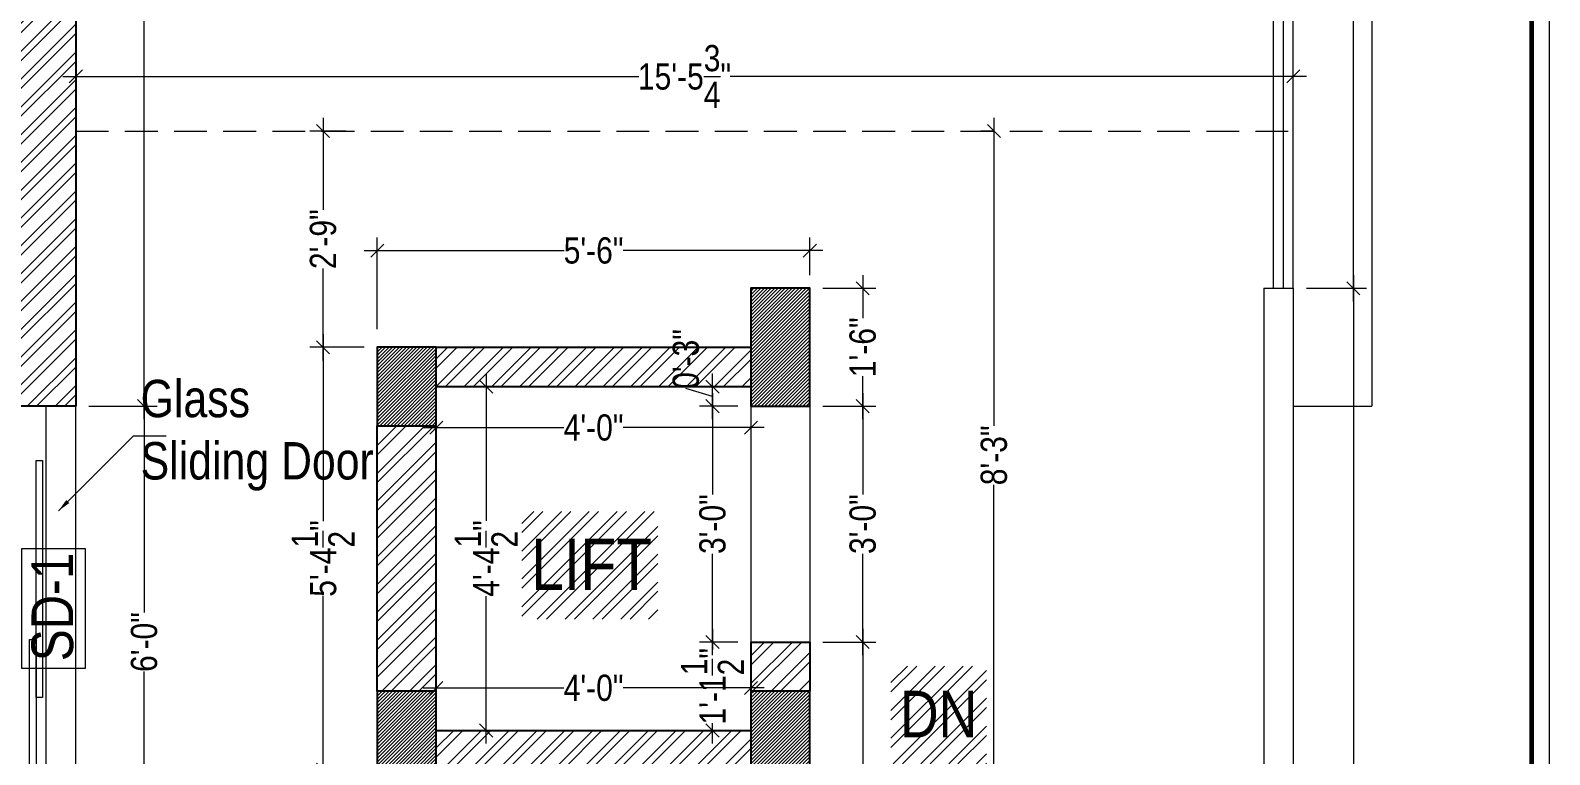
# Model space of a CAD drawing. Header units: millimetres. Extents: x 3019 to 3700, y 1451 to 1930.
# Drawn here: x 3467.9 to 3699.7, y 1657.6 to 1768.1 of the extents above; entities that cross this region are included whole.
import ezdxf

# ---------------------------------------------------------------- set-up
doc = ezdxf.new("R2010")
doc.units = ezdxf.units.MM
doc.linetypes.add('DASHED2', pattern=[0.375, 0.25, -0.125])
for name, color, linetype, lineweight in [('COLUMNS', 3, 'Continuous', 25), ('dimensions', 251, 'Continuous', 13), ('HATCH', 8, 'Continuous', 5), ('TEXT', 38, 'Continuous', 15), ('Title Sheet', 7, 'Continuous', 9), ('WALLS', 7, 'Continuous', 25), ('WIN', 124, 'Continuous', 9)]:
    doc.layers.add(name, color=color, linetype=linetype, lineweight=lineweight)
doc.styles.add('Swiss-LT', font='swissc.ttf')
doc.dimstyles.new('INNER', dxfattribs={"dimtxt": 4, "dimasz": 2, "dimexe": 2, "dimexo": 2, "dimgap": 0, "dimtad": 0, "dimzin": 1, "dimdsep": 46, "dimlunit": 4, "dimtxsty": 'Swiss-LT', "dimblk": 'OBLIQUE', "dimcen": 0.125, "dimdle": 2, "dimclrd": 256, "dimclre": 256, "dimclrt": 7, "dimadec": 0, "dimazin": 0, "dimtfac": 1, "dimtofl": 0, "dimtmove": 0, "dimatfit": 3, "dimfxl": 12, "dimfxlon": 1, "dimtolj": 1, "dimtzin": 0, "dimlwd": -1, "dimlwe": -1, "dimarcsym": 0})
pattern_1 = [(45, (-325034.08293, 115213.30426), (-0.26516504294, 0.26516504294), [])]

# ---------------------------------------------------------------- blocks, each defined once
blk = doc.blocks.new('_Oblique')
at = {"color": 0, "linetype": 'ByBlock', "lineweight": -2}
blk.add_line((-0.5, -0.5), (0.5, 0.5), dxfattribs=at)
blk = doc.blocks.new('*D230')
at = {"layer": 'Defpoints', "color": 0, "ltscale": 20, "transparency": 16777216}
for p in [(3474.84, 1868.24), (3474.84, 1710.74), (3485.27, 1710.74)]:
    blk.add_point(p, dxfattribs=at)
at = {"layer": 'dimensions', "ltscale": 20, "transparency": 16777216}
for p, q in [((3485.27, 1870.24), (3485.27, 1796.42)), ((3476.84, 1868.24), (3487.27, 1868.24)), ((3485.27, 1708.74), (3485.27, 1782.56)), ((3476.84, 1710.74), (3487.27, 1710.74))]:
    blk.add_line(p, q, dxfattribs=at)
at = {"layer": 'dimensions', "ltscale": 20, "transparency": 16777216, "xscale": 2, "yscale": 2, "zscale": 2}
for p, rotation in [((3485.27, 1868.24), 90), ((3485.27, 1710.74), 270)]:
    blk.add_blockref('_Oblique', p, dxfattribs=dict(at, rotation=rotation))
at = {"layer": 'dimensions', "color": 7, "ltscale": 20, "transparency": 16777216, "insert": (3485.27, 1789.49), "char_height": 4, "attachment_point": 5, "rotation": 90, "style": 'Swiss-LT'}
blk.add_mtext('\\A1;13\'-1{\\H1x;\\S1/2;}"', dxfattribs=at)
blk = doc.blocks.new('*D233')
at = {"layer": 'Defpoints', "color": 0, "ltscale": 20, "transparency": 16777216}
for p in [(3586.84, 1734.49), (3586.84, 1728.74), (3520.84, 1719.74)]:
    blk.add_point(p, dxfattribs=at)
at = {"layer": 'dimensions', "ltscale": 20, "transparency": 16777216}
for p, q in [((3520.84, 1722.49), (3520.84, 1736.49)), ((3586.84, 1730.74), (3586.84, 1736.49)), ((3518.84, 1734.49), (3549.33, 1734.49)), ((3588.84, 1734.49), (3558.34, 1734.49))]:
    blk.add_line(p, q, dxfattribs=at)
at = {"layer": 'dimensions', "ltscale": 20, "transparency": 16777216, "xscale": 2, "yscale": 2, "zscale": 2, "rotation": 180}
blk.add_blockref('_Oblique', (3520.84, 1734.49), dxfattribs=at)
at = {"layer": 'dimensions', "ltscale": 20, "transparency": 16777216, "xscale": 2, "yscale": 2, "zscale": 2}
blk.add_blockref('_Oblique', (3586.84, 1734.49), dxfattribs=at)
at = {"layer": 'dimensions', "color": 7, "ltscale": 20, "transparency": 16777216, "insert": (3553.84, 1734.49), "char_height": 4, "attachment_point": 5, "style": 'Swiss-LT'}
blk.add_mtext('\\A1;5\'-6"', dxfattribs=at)
blk = doc.blocks.new('*D234')
at = {"layer": 'Defpoints', "color": 0, "ltscale": 20, "transparency": 16777216}
for p in [(3512.57, 1719.74), (3520.84, 1719.74), (3520.84, 1655.24)]:
    blk.add_point(p, dxfattribs=at)
at = {"layer": 'dimensions', "ltscale": 20, "transparency": 16777216}
for p, q in [((3512.57, 1721.74), (3512.57, 1693.18)), ((3518.84, 1719.74), (3510.57, 1719.74)), ((3512.57, 1653.24), (3512.57, 1681.79)), ((3518.84, 1655.24), (3510.57, 1655.24))]:
    blk.add_line(p, q, dxfattribs=at)
at = {"layer": 'dimensions', "ltscale": 20, "transparency": 16777216, "xscale": 2, "yscale": 2, "zscale": 2}
for p, rotation in [((3512.57, 1719.74), 90), ((3512.57, 1655.24), 270)]:
    blk.add_blockref('_Oblique', p, dxfattribs=dict(at, rotation=rotation))
at = {"layer": 'dimensions', "color": 7, "ltscale": 20, "transparency": 16777216, "insert": (3512.57, 1687.49), "char_height": 4, "attachment_point": 5, "rotation": 90, "style": 'Swiss-LT'}
blk.add_mtext('\\A1;5\'-4{\\H1x;\\S1/2;}"', dxfattribs=at)
blk = doc.blocks.new('*D235')
at = {"layer": 'Defpoints', "color": 0, "ltscale": 20, "transparency": 16777216}
for p in [(3577.84, 1667.73), (3529.84, 1661.24), (3577.84, 1661.24)]:
    blk.add_point(p, dxfattribs=at)
at = {"layer": 'dimensions', "ltscale": 20, "transparency": 16777216}
for p, q in [((3529.84, 1663.24), (3529.84, 1669.73)), ((3577.84, 1663.24), (3577.84, 1669.73)), ((3527.84, 1667.73), (3549.3, 1667.73)), ((3579.84, 1667.73), (3558.37, 1667.73))]:
    blk.add_line(p, q, dxfattribs=at)
at = {"layer": 'dimensions', "ltscale": 20, "transparency": 16777216, "xscale": 2, "yscale": 2, "zscale": 2, "rotation": 180}
blk.add_blockref('_Oblique', (3529.84, 1667.73), dxfattribs=at)
at = {"layer": 'dimensions', "ltscale": 20, "transparency": 16777216, "xscale": 2, "yscale": 2, "zscale": 2}
blk.add_blockref('_Oblique', (3577.84, 1667.73), dxfattribs=at)
at = {"layer": 'dimensions', "color": 7, "ltscale": 20, "transparency": 16777216, "insert": (3553.84, 1667.73), "char_height": 4, "attachment_point": 5, "style": 'Swiss-LT'}
blk.add_mtext('\\A1;4\'-0"', dxfattribs=at)
blk = doc.blocks.new('*D236')
at = {"layer": 'Defpoints', "color": 0, "ltscale": 20, "transparency": 16777216}
for p in [(3535.52, 1713.74), (3537.45, 1713.74), (3535.52, 1661.24)]:
    blk.add_point(p, dxfattribs=at)
at = {"layer": 'dimensions', "ltscale": 20, "transparency": 16777216}
for p, q in [((3537.45, 1715.74), (3537.45, 1693.22)), ((3537.45, 1713.74), (3539.45, 1713.74)), ((3537.45, 1659.24), (3537.45, 1681.76)), ((3537.45, 1661.24), (3539.45, 1661.24))]:
    blk.add_line(p, q, dxfattribs=at)
at = {"layer": 'dimensions', "ltscale": 20, "transparency": 16777216, "xscale": 2, "yscale": 2, "zscale": 2}
for p, rotation in [((3537.45, 1713.74), 90), ((3537.45, 1661.24), 270)]:
    blk.add_blockref('_Oblique', p, dxfattribs=dict(at, rotation=rotation))
at = {"layer": 'dimensions', "color": 7, "ltscale": 20, "transparency": 16777216, "insert": (3537.45, 1687.49), "char_height": 4, "attachment_point": 5, "rotation": 90, "style": 'Swiss-LT'}
blk.add_mtext('\\A1;4\'-4{\\H1x;\\S1/2;}"', dxfattribs=at)
blk = doc.blocks.new('*D237')
at = {"layer": 'Defpoints', "color": 0, "ltscale": 20, "transparency": 16777216}
for p in [(3571.99, 1674.74), (3577.84, 1674.74), (3575, 1661.24)]:
    blk.add_point(p, dxfattribs=at)
at = {"layer": 'dimensions', "ltscale": 20, "transparency": 16777216}
for p, q in [((3571.99, 1676.74), (3571.99, 1673.6)), ((3575.84, 1674.74), (3569.99, 1674.74)), ((3571.99, 1659.24), (3571.99, 1662.38)), ((3573, 1661.24), (3569.99, 1661.24))]:
    blk.add_line(p, q, dxfattribs=at)
at = {"layer": 'dimensions', "ltscale": 20, "transparency": 16777216, "xscale": 2, "yscale": 2, "zscale": 2}
for p, rotation in [((3571.99, 1674.74), 90), ((3571.99, 1661.24), 270)]:
    blk.add_blockref('_Oblique', p, dxfattribs=dict(at, rotation=rotation))
at = {"layer": 'dimensions', "color": 7, "ltscale": 20, "transparency": 16777216, "insert": (3571.99, 1667.99), "char_height": 4, "attachment_point": 5, "rotation": 90, "style": 'Swiss-LT'}
blk.add_mtext('\\A1;1\'-1{\\H1x;\\S1/2;}"', dxfattribs=at)
blk = doc.blocks.new('*D238')
at = {"layer": 'Defpoints', "color": 0, "ltscale": 20, "transparency": 16777216}
for p in [(3571.99, 1710.74), (3577.84, 1710.74), (3577.84, 1674.74)]:
    blk.add_point(p, dxfattribs=at)
at = {"layer": 'dimensions', "ltscale": 20, "transparency": 16777216}
for p, q in [((3575.84, 1710.74), (3569.99, 1710.74)), ((3571.99, 1712.74), (3571.99, 1697.25)), ((3571.99, 1672.74), (3571.99, 1688.23)), ((3575.84, 1674.74), (3569.99, 1674.74))]:
    blk.add_line(p, q, dxfattribs=at)
at = {"layer": 'dimensions', "ltscale": 20, "transparency": 16777216, "xscale": 2, "yscale": 2, "zscale": 2}
for p, rotation in [((3571.99, 1710.74), 90), ((3571.99, 1674.74), 270)]:
    blk.add_blockref('_Oblique', p, dxfattribs=dict(at, rotation=rotation))
at = {"layer": 'dimensions', "color": 7, "ltscale": 20, "transparency": 16777216, "insert": (3571.99, 1692.74), "char_height": 4, "attachment_point": 5, "rotation": 90, "style": 'Swiss-LT'}
blk.add_mtext('\\A1;3\'-0"', dxfattribs=at)
blk = doc.blocks.new('*D239')
at = {"layer": 'Defpoints', "color": 0, "ltscale": 20, "transparency": 16777216}
for p in [(3571.99, 1713.74), (3574.31, 1713.74), (3577.84, 1710.74)]:
    blk.add_point(p, dxfattribs=at)
at = {"layer": 'dimensions', "ltscale": 20, "transparency": 16777216}
for p, q in [((3571.99, 1708.74), (3571.99, 1715.74)), ((3571.99, 1712.24), (3567.93, 1713.45)), ((3572.31, 1713.74), (3569.99, 1713.74)), ((3575.84, 1710.74), (3569.99, 1710.74))]:
    blk.add_line(p, q, dxfattribs=at)
at = {"layer": 'dimensions', "ltscale": 20, "transparency": 16777216, "xscale": 2, "yscale": 2, "zscale": 2}
for p, rotation in [((3571.99, 1713.74), 90), ((3571.99, 1710.74), 270)]:
    blk.add_blockref('_Oblique', p, dxfattribs=dict(at, rotation=rotation))
at = {"layer": 'dimensions', "color": 7, "ltscale": 20, "transparency": 16777216, "insert": (3567.93, 1717.95), "char_height": 4, "attachment_point": 5, "rotation": 90, "style": 'Swiss-LT'}
blk.add_mtext('\\A1;0\'-3"', dxfattribs=at)
blk = doc.blocks.new('*D240')
at = {"layer": 'Defpoints', "color": 0, "ltscale": 20, "transparency": 16777216}
for p in [(3529.84, 1713.74), (3577.84, 1713.74), (3577.84, 1707.47)]:
    blk.add_point(p, dxfattribs=at)
at = {"layer": 'dimensions', "ltscale": 20, "transparency": 16777216}
for p, q in [((3529.84, 1711.74), (3529.84, 1705.47)), ((3577.84, 1711.74), (3577.84, 1705.47)), ((3527.84, 1707.47), (3549.3, 1707.47)), ((3579.84, 1707.47), (3558.37, 1707.47))]:
    blk.add_line(p, q, dxfattribs=at)
at = {"layer": 'dimensions', "ltscale": 20, "transparency": 16777216, "xscale": 2, "yscale": 2, "zscale": 2, "rotation": 180}
blk.add_blockref('_Oblique', (3529.84, 1707.47), dxfattribs=at)
at = {"layer": 'dimensions', "ltscale": 20, "transparency": 16777216, "xscale": 2, "yscale": 2, "zscale": 2}
blk.add_blockref('_Oblique', (3577.84, 1707.47), dxfattribs=at)
at = {"layer": 'dimensions', "color": 7, "ltscale": 20, "transparency": 16777216, "insert": (3553.84, 1707.47), "char_height": 4, "attachment_point": 5, "style": 'Swiss-LT'}
blk.add_mtext('\\A1;4\'-0"', dxfattribs=at)
blk = doc.blocks.new('*D129')
at = {"layer": 'Defpoints', "color": 0, "ltscale": 20, "transparency": 16777216}
for p in [(3586.84, 1728.74), (3586.84, 1710.74), (3594.91, 1710.74)]:
    blk.add_point(p, dxfattribs=at)
at = {"layer": 'dimensions', "ltscale": 20, "transparency": 16777216}
for p, q in [((3594.91, 1730.74), (3594.91, 1724.16)), ((3588.84, 1728.74), (3596.91, 1728.74)), ((3594.91, 1708.74), (3594.91, 1715.32)), ((3588.84, 1710.74), (3596.91, 1710.74))]:
    blk.add_line(p, q, dxfattribs=at)
at = {"layer": 'dimensions', "ltscale": 20, "transparency": 16777216, "xscale": 2, "yscale": 2, "zscale": 2}
for p, rotation in [((3594.91, 1728.74), 90), ((3594.91, 1710.74), 270)]:
    blk.add_blockref('_Oblique', p, dxfattribs=dict(at, rotation=rotation))
at = {"layer": 'dimensions', "color": 7, "ltscale": 20, "transparency": 16777216, "insert": (3594.91, 1719.74), "char_height": 4, "attachment_point": 5, "rotation": 90, "style": 'Swiss-LT'}
blk.add_mtext('\\A1;1\'-6"', dxfattribs=at)
blk = doc.blocks.new('*D130')
at = {"layer": 'Defpoints', "color": 0, "ltscale": 20, "transparency": 16777216}
for p in [(3586.84, 1710.74), (3586.84, 1674.74), (3594.91, 1674.74)]:
    blk.add_point(p, dxfattribs=at)
at = {"layer": 'dimensions', "ltscale": 20, "transparency": 16777216}
for p, q in [((3588.84, 1710.74), (3596.91, 1710.74)), ((3594.91, 1712.74), (3594.91, 1697.25)), ((3594.91, 1672.74), (3594.91, 1688.23)), ((3588.84, 1674.74), (3596.91, 1674.74))]:
    blk.add_line(p, q, dxfattribs=at)
at = {"layer": 'dimensions', "ltscale": 20, "transparency": 16777216, "xscale": 2, "yscale": 2, "zscale": 2}
for p, rotation in [((3594.91, 1710.74), 90), ((3594.91, 1674.74), 270)]:
    blk.add_blockref('_Oblique', p, dxfattribs=dict(at, rotation=rotation))
at = {"layer": 'dimensions', "color": 7, "ltscale": 20, "transparency": 16777216, "insert": (3594.91, 1692.74), "char_height": 4, "attachment_point": 5, "rotation": 90, "style": 'Swiss-LT'}
blk.add_mtext('\\A1;3\'-0"', dxfattribs=at)
blk = doc.blocks.new('*D131')
at = {"layer": 'Defpoints', "color": 0, "ltscale": 20, "transparency": 16777216}
for p in [(3586.84, 1674.74), (3586.84, 1550.24), (3594.91, 1550.24)]:
    blk.add_point(p, dxfattribs=at)
at = {"layer": 'dimensions', "ltscale": 20, "transparency": 16777216}
for p, q in [((3594.91, 1676.74), (3594.91, 1619.42)), ((3588.84, 1674.74), (3596.91, 1674.74)), ((3594.91, 1548.24), (3594.91, 1605.56)), ((3588.84, 1550.24), (3596.91, 1550.24))]:
    blk.add_line(p, q, dxfattribs=at)
at = {"layer": 'dimensions', "ltscale": 20, "transparency": 16777216, "xscale": 2, "yscale": 2, "zscale": 2}
for p, rotation in [((3594.91, 1674.74), 90), ((3594.91, 1550.24), 270)]:
    blk.add_blockref('_Oblique', p, dxfattribs=dict(at, rotation=rotation))
at = {"layer": 'dimensions', "color": 7, "ltscale": 20, "transparency": 16777216, "insert": (3594.91, 1612.49), "char_height": 4, "attachment_point": 5, "rotation": 90, "style": 'Swiss-LT'}
blk.add_mtext('\\A1;10\'-4{\\H1x;\\S1/2;}"', dxfattribs=at)
blk = doc.blocks.new('*D132')
at = {"layer": 'Defpoints', "color": 0, "ltscale": 20, "transparency": 16777216}
for p in [(3614.93, 1752.74), (3616.01, 1752.74), (3616.01, 1653.74)]:
    blk.add_point(p, dxfattribs=at)
at = {"layer": 'dimensions', "ltscale": 20, "transparency": 16777216}
for p, q in [((3614.93, 1754.74), (3614.93, 1707.74)), ((3614.93, 1752.74), (3612.93, 1752.74)), ((3614.93, 1651.74), (3614.93, 1698.74)), ((3614.93, 1653.74), (3612.93, 1653.74))]:
    blk.add_line(p, q, dxfattribs=at)
at = {"layer": 'dimensions', "ltscale": 20, "transparency": 16777216, "xscale": 2, "yscale": 2, "zscale": 2}
for p, rotation in [((3614.93, 1752.74), 90), ((3614.93, 1653.74), 270)]:
    blk.add_blockref('_Oblique', p, dxfattribs=dict(at, rotation=rotation))
at = {"layer": 'dimensions', "color": 7, "ltscale": 20, "transparency": 16777216, "insert": (3614.93, 1703.24), "char_height": 4, "attachment_point": 5, "rotation": 90, "style": 'Swiss-LT'}
blk.add_mtext('\\A1;8\'-3"', dxfattribs=at)
blk = doc.blocks.new('*D133')
at = {"layer": 'Defpoints', "color": 0, "ltscale": 20, "transparency": 16777216}
for p in [(3660.59, 1761.08), (3474.84, 1752.74), (3660.59, 1752.74)]:
    blk.add_point(p, dxfattribs=at)
at = {"layer": 'dimensions', "ltscale": 20, "transparency": 16777216}
for p, q in [((3474.84, 1754.74), (3474.84, 1763.08)), ((3660.59, 1754.74), (3660.59, 1763.08)), ((3472.84, 1761.08), (3560.72, 1761.08)), ((3662.59, 1761.08), (3574.7, 1761.08))]:
    blk.add_line(p, q, dxfattribs=at)
at = {"layer": 'dimensions', "ltscale": 20, "transparency": 16777216, "xscale": 2, "yscale": 2, "zscale": 2, "rotation": 180}
blk.add_blockref('_Oblique', (3474.84, 1761.08), dxfattribs=at)
at = {"layer": 'dimensions', "ltscale": 20, "transparency": 16777216, "xscale": 2, "yscale": 2, "zscale": 2}
blk.add_blockref('_Oblique', (3660.59, 1761.08), dxfattribs=at)
at = {"layer": 'dimensions', "color": 7, "ltscale": 20, "transparency": 16777216, "insert": (3567.71, 1761.08), "char_height": 4, "attachment_point": 5, "style": 'Swiss-LT'}
blk.add_mtext('\\A1;15\'-5{\\H1x;\\S3/4;}"', dxfattribs=at)
blk = doc.blocks.new('*D134')
at = {"layer": 'Defpoints', "color": 0, "ltscale": 20, "transparency": 16777216}
for p in [(3512.57, 1752.74), (3518.05, 1752.74), (3520.84, 1719.74)]:
    blk.add_point(p, dxfattribs=at)
at = {"layer": 'dimensions', "ltscale": 20, "transparency": 16777216}
for p, q in [((3512.57, 1754.74), (3512.57, 1740.73)), ((3516.05, 1752.74), (3510.57, 1752.74)), ((3512.57, 1717.74), (3512.57, 1731.75)), ((3518.84, 1719.74), (3510.57, 1719.74))]:
    blk.add_line(p, q, dxfattribs=at)
at = {"layer": 'dimensions', "ltscale": 20, "transparency": 16777216, "xscale": 2, "yscale": 2, "zscale": 2}
for p, rotation in [((3512.57, 1752.74), 90), ((3512.57, 1719.74), 270)]:
    blk.add_blockref('_Oblique', p, dxfattribs=dict(at, rotation=rotation))
at = {"layer": 'dimensions', "color": 7, "ltscale": 20, "transparency": 16777216, "insert": (3512.57, 1736.24), "char_height": 4, "attachment_point": 5, "rotation": 90, "style": 'Swiss-LT'}
blk.add_mtext('\\A1;2\'-9"', dxfattribs=at)
blk = doc.blocks.new('*D137')
at = {"layer": 'Defpoints', "color": 0, "ltscale": 20, "transparency": 16777216}
for p in [(3474.84, 1710.74), (3474.84, 1638.74), (3485.27, 1638.74)]:
    blk.add_point(p, dxfattribs=at)
at = {"layer": 'dimensions', "ltscale": 20, "transparency": 16777216}
for p, q in [((3476.84, 1710.74), (3487.27, 1710.74)), ((3485.27, 1712.74), (3485.27, 1679.23)), ((3485.27, 1636.74), (3485.27, 1670.24)), ((3476.84, 1638.74), (3487.27, 1638.74))]:
    blk.add_line(p, q, dxfattribs=at)
at = {"layer": 'dimensions', "ltscale": 20, "transparency": 16777216, "xscale": 2, "yscale": 2, "zscale": 2}
for p, rotation in [((3485.27, 1710.74), 90), ((3485.27, 1638.74), 270)]:
    blk.add_blockref('_Oblique', p, dxfattribs=dict(at, rotation=rotation))
at = {"layer": 'dimensions', "color": 7, "ltscale": 20, "transparency": 16777216, "insert": (3485.27, 1674.74), "char_height": 4, "attachment_point": 5, "rotation": 90, "style": 'Swiss-LT'}
blk.add_mtext('\\A1;6\'-0"', dxfattribs=at)
blk = doc.blocks.new('*D148')
at = {"layer": 'Defpoints', "color": 0, "ltscale": 20, "transparency": 16777216}
for p in [(3660.59, 1728.74), (3669.76, 1728.74), (3660.59, 1550.24)]:
    blk.add_point(p, dxfattribs=at)
at = {"layer": 'dimensions', "ltscale": 20, "transparency": 16777216}
for p, q in [((3669.76, 1730.74), (3669.76, 1647.75)), ((3662.59, 1728.74), (3671.76, 1728.74)), ((3669.76, 1548.24), (3669.76, 1631.23)), ((3662.59, 1550.24), (3671.76, 1550.24))]:
    blk.add_line(p, q, dxfattribs=at)
at = {"layer": 'dimensions', "ltscale": 20, "transparency": 16777216, "xscale": 2, "yscale": 2, "zscale": 2}
for p, rotation in [((3669.76, 1728.74), 90), ((3669.76, 1550.24), 270)]:
    blk.add_blockref('_Oblique', p, dxfattribs=dict(at, rotation=rotation))
at = {"layer": 'dimensions', "color": 7, "ltscale": 20, "transparency": 16777216, "insert": (3669.76, 1639.49), "char_height": 4, "attachment_point": 5, "rotation": 90, "style": 'Swiss-LT'}
blk.add_mtext('\\A1;14\'-10{\\H1x;\\S1/2;}"', dxfattribs=at)
blk = doc.blocks.new('*D149')
at = {"layer": 'Defpoints', "color": 0, "ltscale": 20, "transparency": 16777216}
for p in [(3660.59, 1904.24), (3669.76, 1904.24), (3660.59, 1728.74)]:
    blk.add_point(p, dxfattribs=at)
at = {"layer": 'dimensions', "ltscale": 20, "transparency": 16777216}
for p, q in [((3669.76, 1906.24), (3669.76, 1823.42)), ((3662.59, 1904.24), (3671.76, 1904.24)), ((3669.76, 1726.74), (3669.76, 1809.56)), ((3662.59, 1728.74), (3671.76, 1728.74))]:
    blk.add_line(p, q, dxfattribs=at)
at = {"layer": 'dimensions', "ltscale": 20, "transparency": 16777216, "xscale": 2, "yscale": 2, "zscale": 2}
for p, rotation in [((3669.76, 1904.24), 90), ((3669.76, 1728.74), 270)]:
    blk.add_blockref('_Oblique', p, dxfattribs=dict(at, rotation=rotation))
at = {"layer": 'dimensions', "color": 7, "ltscale": 20, "transparency": 16777216, "insert": (3669.76, 1816.49), "char_height": 4, "attachment_point": 5, "rotation": 90, "style": 'Swiss-LT'}
blk.add_mtext('\\A1;14\'-7{\\H1x;\\S1/2;}"', dxfattribs=at)
blk = doc.blocks.new('A$C38E01DC9')
at = {"layer": 'COLUMNS', "lineweight": 13, "ltscale": 20}
h = blk.add_hatch(dxfattribs=at)
h.set_pattern_fill('ANSI31', color=251, scale=3, style=0)
h.set_pattern_definition(pattern_1)
h.paths.add_polyline_path([(0, -18), (9, -18), (9, 0), (0, 0)])
at = {"layer": 'COLUMNS', "ltscale": 20}
blk.add_lwpolyline([(0, -18), (9, -18), (9, 0), (0, 0)], close=True, dxfattribs=at)
blk = doc.blocks.new('A$C78A82900')
at = {"layer": 'COLUMNS', "lineweight": 13, "ltscale": 20}
h = blk.add_hatch(dxfattribs=at)
h.set_pattern_fill('ANSI31', color=251, scale=3, style=0)
h.set_pattern_definition(pattern_1)
h.paths.add_polyline_path([(0, -12), (9, -12), (9, 0), (0, 0)])
at = {"layer": 'COLUMNS', "ltscale": 20}
blk.add_lwpolyline([(0, -12), (9, -12), (9, 0), (0, 0)], close=True, dxfattribs=at)

msp = doc.modelspace()

# ---------------------------------------------------------------- hatches: boundary and pattern name
at = {"layer": 'HATCH', "ltscale": 20}
h = msp.add_hatch(dxfattribs=at)
h.set_pattern_fill('ANSI32', color=256, scale=8, style=0)
h.set_pattern_definition([(45, (3443.149, 1546.4382), (-2.12132, 2.12132), []), (45, (3444.5632, 1546.4382), (-2.12132, 2.12132), [])])
h.paths.add_polyline_path([(3444.336, 1550.24), (3441.836, 1550.24), (3441.836, 1559.24), (3439.836, 1559.24), (3439.836, 1538.24), (3444.336, 1538.24)])
h.paths.add_polyline_path([(3355.836, 1550.24), (3351.336, 1550.24), (3351.336, 1538.24), (3355.836, 1538.24)])
h.paths.add_polyline_path([(3098.336, 1715.24), (3094.836, 1715.24), (3094.836, 1710.74), (3098.336, 1710.74)])
h.paths.add_polyline_path([(3586.836, 1655.24), (3577.836, 1655.24), (3577.836, 1550.24), (3586.836, 1550.24)])
h.paths.add_polyline_path([(3586.836, 1674.74), (3577.836, 1674.74), (3577.836, 1667.24), (3586.836, 1667.24)])
h.paths.add_polyline_path([(3529.836, 1707.74), (3520.836, 1707.74), (3520.836, 1667.24), (3529.836, 1667.24)])
h.paths.add_polyline_path([(3577.836, 1719.74), (3529.836, 1719.74), (3529.836, 1713.74), (3577.836, 1713.74)])
h.paths.add_polyline_path([(3577.836, 1661.24), (3529.836, 1661.24), (3529.836, 1655.24), (3577.836, 1655.24)])
h.paths.add_polyline_path([(3219.336, 1791.74), (3214.836, 1791.74), (3214.836, 1779.74), (3138.336, 1779.74), (3138.336, 1775.24), (3219.336, 1775.24)])
h.paths.add_polyline_path([(3297.336, 1715.24), (3219.336, 1715.24), (3219.336, 1745.24), (3214.836, 1745.24), (3214.836, 1715.24), (3142.836, 1715.24), (3142.836, 1745.24), (3138.336, 1745.24), (3138.336, 1710.74), (3297.336, 1710.74)])
h.paths.add_polyline_path([(3337.836, 1715.24), (3333.436, 1715.24), (3333.436, 1710.74), (3337.836, 1710.74)])
h.paths.add_polyline_path([(3094.836, 1779.74), (3085.836, 1779.74), (3085.836, 1764.74), (3094.836, 1764.74)])
h.paths.add_polyline_path([(3273.336, 1868.24), (3190.836, 1868.24), (3190.836, 1859.24), (3214.836, 1859.24), (3214.836, 1851.74), (3219.336, 1851.74), (3219.336, 1859.24), (3273.336, 1859.24)])
h.paths.add_polyline_path([(3337.836, 1868.24), (3333.336, 1868.24), (3333.336, 1859.24), (3337.836, 1859.24)])
h.paths.add_polyline_path([(3474.836, 1868.24), (3355.836, 1868.24), (3355.836, 1859.24), (3465.836, 1859.24), (3465.836, 1710.74), (3474.836, 1710.74)])
h.paths.add_polyline_path([(3474.836, 1638.74), (3465.836, 1638.74), (3465.836, 1559.24), (3441.836, 1559.24), (3441.836, 1550.24), (3474.836, 1550.24)])
h.paths.add_polyline_path([(3337.836, 1559.24), (3307.836, 1559.24), (3307.836, 1550.24), (3337.836, 1550.24)])
h.paths.add_polyline_path([(3277.836, 1559.24), (3273.336, 1559.24), (3273.336, 1617.74), (3291.336, 1617.74), (3291.336, 1622.24), (3268.836, 1622.24), (3268.836, 1550.24), (3277.836, 1550.24)])
h.paths.add_polyline_path([(3208.836, 1559.24), (3103.836, 1559.24), (3103.836, 1550.24), (3208.836, 1550.24)])
h.paths.add_polyline_path([(3094.836, 1668.74), (3085.836, 1668.74), (3085.836, 1559.24), (3094.836, 1559.24)])
h.paths.add_polyline_path([(3094.836, 1710.74), (3085.836, 1710.74), (3085.836, 1704.74), (3094.836, 1704.74)])
h.paths.add_polyline_path([(3355.836, 1859.24), (3351.336, 1859.24), (3351.336, 1719.74), (3355.836, 1719.74)])
h.paths.add_polyline_path([(3522.648, 1638.147), (3536.695, 1638.147), (3536.695, 1653.074), (3522.648, 1653.074)])
h.paths.add_polyline_path([(3542.893, 1678.242), (3563.645, 1678.242), (3563.645, 1694.662), (3542.893, 1694.662)])
h.paths.add_polyline_path([(3599.191, 1656.153), (3613.771, 1656.153), (3613.771, 1671.08), (3599.191, 1671.08)])
h.paths.add_polyline_path([(3351.336, 1670.24), (3351.336, 1559.24), (3355.836, 1559.24), (3355.836, 1674.74), (3268.836, 1674.74), (3268.836, 1652.24), (3273.336, 1652.24), (3273.336, 1670.24)])

# ---------------------------------------------------------------- linework, layer by layer
at = {"layer": 'dimensions', "ltscale": 20}
msp.add_line((3656.086, 1728.74), (3660.586, 1728.74), dxfattribs=at)
at = {"layer": 'TEXT', "color": 1}
msp.add_lwpolyline([(3466.597, 1670.703), (3466.597, 1689.015), (3476.289, 1689.015), (3476.289, 1670.703)], close=True, dxfattribs=at)
at = {"layer": 'Title Sheet', "color": 250}
msp.add_lwpolyline([(3028.234, 1451.173), (3699.704, 1451.173), (3699.704, 1929.845), (3028.234, 1929.845)], close=True, dxfattribs=at)
at = {"layer": 'Title Sheet', "color": 7, "const_width": 0.706}
msp.add_lwpolyline([(3030.975, 1453.915), (3696.962, 1453.915), (3696.962, 1927.104), (3030.975, 1927.104)], close=True, dxfattribs=at)
at = {"layer": 'WALLS', "color": 251, "lineweight": 18, "ltscale": 5}
for p, q in [((3672.586, 1916.24), (3672.586, 1710.74)), ((3660.586, 1728.74), (3660.586, 1904.24)), ((3656.086, 1728.74), (3656.086, 1554.74)), ((3660.586, 1728.74), (3660.586, 1550.24)), ((3474.836, 1638.74), (3474.836, 1710.74)), ((3577.836, 1710.74), (3577.836, 1674.74)), ((3586.836, 1710.74), (3586.836, 1674.74)), ((3660.586, 1710.74), (3672.586, 1710.74))]:
    msp.add_line(p, q, dxfattribs=at)
at = {"layer": 'WALLS', "color": 124, "lineweight": 18}
for p, q in [((3657.586, 1728.74), (3657.586, 1901.24)), ((3659.086, 1728.74), (3659.086, 1902.74))]:
    msp.add_line(p, q, dxfattribs=at)
at = {"layer": 'WALLS', "ltscale": 20}
for p, q in [((3474.836, 1868.24), (3474.836, 1710.74)), ((3529.836, 1719.74), (3577.836, 1719.74)), ((3529.836, 1713.74), (3577.836, 1713.74)), ((3474.836, 1710.74), (3465.836, 1710.74)), ((3520.836, 1667.24), (3520.836, 1707.74)), ((3529.836, 1667.24), (3529.836, 1707.74)), ((3577.836, 1674.74), (3577.836, 1667.24)), ((3577.836, 1674.74), (3586.836, 1674.74)), ((3586.836, 1674.74), (3586.836, 1667.24)), ((3529.836, 1661.24), (3577.836, 1661.24))]:
    msp.add_line(p, q, dxfattribs=at)
at = {"layer": 'WALLS', "color": 251, "linetype": 'DASHED2', "lineweight": 18, "ltscale": 20}
msp.add_line((3474.836, 1752.74), (3660.586, 1752.74), dxfattribs=at)
at = {"layer": 'WIN'}
msp.add_line((3470.336, 1638.74), (3470.336, 1710.74), dxfattribs=at)
for points in [[(3469.775, 1702.464), (3469.775, 1666.284), (3468.775, 1666.284), (3468.775, 1702.464), (3469.775, 1702.464)], [(3468.775, 1675.133), (3468.775, 1638.953), (3467.775, 1638.953), (3467.775, 1675.133), (3468.775, 1675.133)]]:
    msp.add_lwpolyline(points, dxfattribs=at)

# ---------------------------------------------------------------- block references
at = {"layer": 'COLUMNS', "ltscale": 20}
for name, p in [('A$C38E01DC9', (3577.836, 1728.74)), ('A$C78A82900', (3520.836, 1719.74)), ('A$C78A82900', (3520.836, 1667.24)), ('A$C78A82900', (3577.836, 1667.24))]:
    msp.add_blockref(name, p, dxfattribs=at)

# ---------------------------------------------------------------- texts
at = {"layer": 'TEXT', "color": 7, "style": 'Swiss-LT'}
for s, insert, char_height, attachment_point in [('\\A1;Glass \\PSliding Door', (3484.729, 1706.299), 5.7024, 4), ('\\A1;{\\C256;LIFT}', (3553.546, 1686.582), 7.8408, 5), ('\\A1;{\\C256;DN}', (3606.481, 1663.735), 7.128, 5)]:
    msp.add_mtext(s, dxfattribs=dict(at, insert=insert, char_height=char_height, attachment_point=attachment_point))
at = {"layer": 'TEXT', "color": 1, "insert": (3471.299, 1680.109), "char_height": 6.351, "attachment_point": 5, "rotation": 90, "style": 'Swiss-LT'}
msp.add_mtext('\\A1;SD-1', dxfattribs=at)

# ---------------------------------------------------------------- dimensions: what is measured, and where the dimension line sits
at = {"layer": 'dimensions', "ltscale": 20}
for base, p1, p2, override, picture, middle in [((3669.759, 1904.24), (3660.586, 1728.74), (3660.586, 1904.24), {"dimpost": '\\X', "dimtmove": 1, "dimarcsym": 2}, '*D149', (3669.759, 1816.49)), ((3485.267, 1710.74), (3474.836, 1868.24), (3474.836, 1710.74), {"dimpost": '\\X', "dimarcsym": 2}, '*D230', (3485.267, 1789.49)), ((3512.574, 1752.74), (3520.836, 1719.74), (3518.053, 1752.74), {"dimpost": '\\X', "dimtmove": 1, "dimarcsym": 2}, '*D134', (3512.574, 1736.24)), ((3614.926, 1752.74), (3616.013, 1653.74), (3616.013, 1752.74), {"dimpost": '\\X', "dimarcsym": 2}, '*D132', (3614.926, 1703.24)), ((3594.907, 1710.74), (3586.836, 1728.74), (3586.836, 1710.74), {"dimpost": '\\X', "dimarcsym": 2}, '*D129', (3594.907, 1719.74)), ((3669.759, 1728.74), (3660.586, 1550.24), (3660.586, 1728.74), {"dimpost": '\\X', "dimarcsym": 2}, '*D148', (3669.759, 1639.49)), ((3571.985, 1713.74), (3577.836, 1710.74), (3574.312, 1713.74), {"dimpost": '\\X', "dimtmove": 1, "dimarcsym": 2}, '*D239', (3567.934, 1713.455)), ((3512.574, 1719.74), (3520.836, 1655.24), (3520.836, 1719.74), {"dimpost": '\\X', "dimarcsym": 2}, '*D234', (3512.574, 1687.49)), ((3537.448, 1713.74), (3535.523, 1661.24), (3535.523, 1713.74), {"dimpost": '\\X', "dimarcsym": 2}, '*D236', (3537.448, 1687.49)), ((3485.267, 1638.74), (3474.836, 1710.74), (3474.836, 1638.74), {"dimpost": '\\X', "dimarcsym": 2}, '*D137', (3485.267, 1674.74)), ((3571.985, 1710.74), (3577.836, 1674.74), (3577.836, 1710.74), {"dimpost": '\\X', "dimarcsym": 2}, '*D238', (3571.985, 1692.74)), ((3594.907, 1674.74), (3586.836, 1710.74), (3586.836, 1674.74), {"dimpost": '\\X', "dimtmove": 1, "dimarcsym": 2}, '*D130', (3594.907, 1692.74)), ((3571.985, 1674.74), (3574.999, 1661.24), (3577.836, 1674.74), {"dimpost": '\\X', "dimarcsym": 2}, '*D237', (3571.985, 1667.99)), ((3594.907, 1550.24), (3586.836, 1674.74), (3586.836, 1550.24), {"dimpost": '\\X', "dimtmove": 1, "dimarcsym": 2}, '*D131', (3594.907, 1612.49))]:
    dim = msp.add_linear_dim(base=base, p1=p1, p2=p2, angle=90, dimstyle='INNER', override=override, dxfattribs=at)
    dim.commit()
    dim.dimension.update_dxf_attribs({"geometry": picture, "text_midpoint": middle})
for base, p1, p2, picture, middle in [((3660.586, 1761.081), (3474.836, 1752.74), (3660.586, 1752.74), '*D133', (3567.711, 1761.081)), ((3586.836, 1734.492), (3520.836, 1719.74), (3586.836, 1728.74), '*D233', (3553.836, 1734.492)), ((3577.836, 1707.466), (3529.836, 1713.74), (3577.836, 1713.74), '*D240', (3553.836, 1707.466)), ((3577.836, 1667.734), (3529.836, 1661.24), (3577.836, 1661.24), '*D235', (3553.836, 1667.734))]:
    dim = msp.add_linear_dim(base=base, p1=p1, p2=p2, dimstyle='INNER', override={"dimpost": '\\X', "dimarcsym": 2}, dxfattribs=at)
    dim.commit()
    dim.dimension.update_dxf_attribs({"geometry": picture, "text_midpoint": middle})

# ---------------------------------------------------------------- leaders
msp.add_leader([(3472.201, 1694.769), (3483.633, 1706.227), (3488.605, 1706.227)], dimstyle='INNER', override={"dimgap": 0, "dimtad": 0, "dimarcsym": 2}, dxfattribs=at)

doc.saveas('drawing.dxf')
